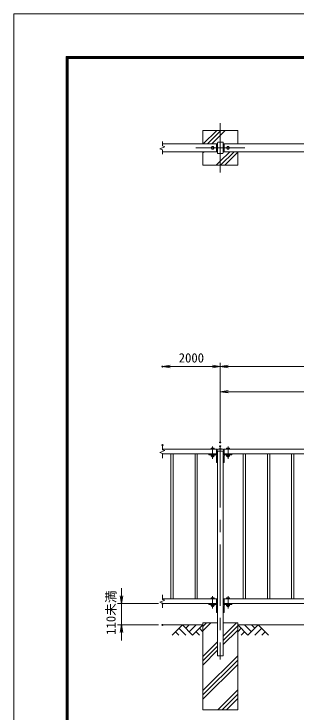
# Model space of a CAD drawing. Units: millimetres, scale not verified. Extents: x -4200 to 4200, y -2970 to 2970.
# Drawn here: x -4200 to -2740, y -645 to 2970 of the extents above; entities that cross this region are included whole.
import ezdxf
from ezdxf.enums import TextEntityAlignment as Align

# ---------------------------------------------------------------- set-up
doc = ezdxf.new("R2010")
doc.units = ezdxf.units.MM
doc.header["$LTSCALE"] = 10
doc.header["$PDMODE"] = 32
doc.header["$PDSIZE"] = 5
doc.linetypes.add('USER1', pattern=[50.8, 31.75, -6.35, 6.35, -6.35])
for name, color, linetype, lineweight in [('0-0_D-BGD', 7, 'Continuous', 18), ('0-1_D-STR4', 7, 'Continuous', 18), ('0-2_D-DCR-HCH', 7, 'Continuous', 13), ('0-3_D-BMK', 2, 'USER1', 13), ('0-5_D-STR-DIM', 7, 'Continuous', 13), ('0-6_0', 7, 'Continuous', 18), ('0-8_D-STR1', 1, 'Continuous', 18), ('0-9_D-STR3', 3, 'Continuous', 13), ('0-B_D-TTL', 7, 'Continuous', 18)]:
    doc.layers.add(name, color=color, linetype=linetype, lineweight=lineweight)
doc.layers.add('0-7_Defpoints', color=253, linetype='Continuous')
doc.styles.add('ＭＳ ゴシック', font='')
doc.styles.get('ＭＳ ゴシック').set_extended_font_data('MS Gothic')

# ---------------------------------------------------------------- blocks, each defined once
blk = doc.blocks.new('_Open')
at = {"layer": '0-6_0'}
blk.add_line((-10, 1.667), (0, 0), dxfattribs=at)
blk.add_lwpolyline([(-10, -1.667), (0, 0), (-10, 0)], dxfattribs=at)

msp = doc.modelspace()

# ---------------------------------------------------------------- linework, layer by layer
at = {"layer": '0-0_D-BGD'}
for p, q in [((-3222.23, -193.38), (-3432.23, -193.38)), ((-1222.23, -193.38), (-3042.23, -193.38))]:
    msp.add_line(p, q, dxfattribs=at)
at = {"layer": '0-1_D-STR4'}
for p, q in [((-3042.23, 2366.26), (-3222.23, 2366.26)), ((-3222.23, 2366.26), (-3222.23, 2296.68)), ((-3042.23, 2366.26), (-3042.23, 2296.68)), ((-3222.23, 2256.68), (-3222.23, 2186.26)), ((-3042.23, 2256.68), (-3042.23, 2186.26)), ((-3042.23, 2186.26), (-3222.23, 2186.26)), ((-3147.73, -183.38), (-3222.23, -183.38)), ((-3222.23, -183.38), (-3222.23, -633.38)), ((-3042.23, -183.38), (-3116.73, -183.38)), ((-3042.23, -183.38), (-3042.23, -633.38)), ((-3042.23, -633.38), (-3222.23, -633.38))]:
    msp.add_line(p, q, dxfattribs=at)
at = {"layer": '0-2_D-DCR-HCH'}
for p, q in [((-3328.66, -193.38), (-3381.87, -246.59)), ((-3346.39, -211.12), (-3310.76, -246.59)), ((-3328.66, -193.38), (-3275.44, -246.59)), ((-3310.92, -211.12), (-3293.18, -193.38)), ((-3293.18, -228.86), (-3257.71, -193.38)), ((-3275.44, -246.59), (-3222.23, -193.38)), ((-3239.97, -211.12), (-3222.23, -228.78)), ((-2989.02, -246.59), (-3042.23, -193.38)), ((-3024.49, -211.12), (-3042.23, -228.78)), ((-2971.28, -228.86), (-3006.76, -193.38)), ((-2935.81, -193.38), (-2989.02, -246.59)), ((-2953.45, -211.21), (-2971.28, -193.38)), ((-2918.07, -211.12), (-2953.71, -246.59)), ((-2935.81, -193.38), (-2882.6, -246.59)), ((-3364.13, -228.86), (-3346.31, -246.59)), ((-3257.71, -228.86), (-3239.89, -246.59)), ((-3006.76, -228.86), (-3024.58, -246.59)), ((-2900.33, -228.86), (-2918.15, -246.59))]:
    msp.add_line(p, q, dxfattribs=at)
at = {"layer": '0-3_D-BMK'}
for p, q in [((-3132.23, 2149.4), (-3132.23, 2403.96)), ((-3004.95, 2276.68), (-3259.51, 2276.68)), ((-3172.23, 729.97), (-3172.23, 667.27)), ((-3132.23, 731.62), (-3132.23, -373.38)), ((-3092.23, 729.97), (-3092.23, 667.27)), ((-3172.23, -45.03), (-3172.23, -107.73)), ((-3092.23, -45.03), (-3092.23, -107.73))]:
    msp.add_line(p, q, dxfattribs=at)
at = {"layer": '0-5_D-STR-DIM'}
for p, q in [((-3419.02, 2281.49), (-3445.45, 2271.87)), ((-3432.23, 2286.3), (-3432.23, 2310.11)), ((-3432.23, 2286.3), (-3419.02, 2281.49)), ((-3445.45, 2271.87), (-3432.23, 2267.06)), ((-3432.23, 2243.26), (-3432.23, 2267.06)), ((-3132.23, 771.62), (-3132.23, 1164.19)), ((-3132.23, 751.62), (-3132.23, 1164.19)), ((-3132.23, 1144.19), (-3432.23, 1144.19)), ((-3132.23, 1144.19), (-1132.23, 1144.19)), ((-3132.23, 751.62), (-3132.23, 1034.09)), ((-3132.23, 1014.09), (-1132.23, 1014.09)), ((-3432.23, 737.55), (-3432.23, 713.74)), ((-3445.45, 699.31), (-3419.02, 708.93)), ((-3432.23, 694.5), (-3445.45, 699.31)), ((-3419.02, 708.93), (-3432.23, 713.74)), ((-3432.23, 694.5), (-3432.23, 670.69)), ((-3643.73, -43.38), (-3643.73, -3.38)), ((-3445.45, -75.69), (-3419.02, -66.07)), ((-3432.23, -37.45), (-3432.23, -61.26)), ((-3419.02, -66.07), (-3432.23, -61.26)), ((-3452.23, -83.38), (-3663.73, -83.38)), ((-3643.73, -83.38), (-3643.73, -193.38)), ((-3432.23, -80.5), (-3445.45, -75.69)), ((-3432.23, -80.5), (-3432.23, -104.31)), ((-3452.23, -193.38), (-3663.73, -193.38)), ((-3643.73, -233.38), (-3643.73, -273.38))]:
    msp.add_line(p, q, dxfattribs=at)
at = {"layer": '0-6_0'}
for p, q in [((-3220.28, 2296.68), (-3150.7, 2366.26)), ((-3043.5, 2296.68), (-3042.23, 2297.95)), ((-3222.23, 2250.53), (-3216.08, 2256.68)), ((-3131.83, 2186.26), (-3061.4, 2256.68)), ((-3109.73, 2186.26), (-3042.23, 2253.76)), ((-3222.23, -224.34), (-3181.27, -183.38)), ((-3222.23, -202.24), (-3203.37, -183.38)), ((-3116.73, -251.42), (-3048.69, -183.38)), ((-3116.73, -273.52), (-3042.23, -199.02)), ((-3116.73, -295.62), (-3042.23, -221.12)), ((-3222.23, -356.92), (-3147.73, -282.42)), ((-3222.23, -379.02), (-3147.73, -304.52)), ((-3222.23, -401.12), (-3147.73, -326.62)), ((-3222.23, -533.7), (-3042.23, -353.7)), ((-3222.23, -555.8), (-3042.23, -375.8)), ((-3222.23, -577.89), (-3042.23, -397.89)), ((-3145.14, -633.38), (-3042.23, -530.48)), ((-3123.04, -633.38), (-3042.23, -552.57)), ((-3100.94, -633.38), (-3042.23, -574.67))]:
    msp.add_line(p, q, dxfattribs=at)
for points in [[(-3198.18, 2296.68), (-3132.23, 2362.63), (-3128.61, 2366.26)], [(-3176.08, 2296.68), (-3132.23, 2340.53), (-3106.51, 2366.26)], [(-3153.93, 2186.26), (-3132.23, 2207.95), (-3083.5, 2256.68)]]:
    msp.add_lwpolyline(points, dxfattribs=at)
at = {"layer": '0-7_Defpoints'}
for p in [(-3432.23, 1144.19), (-3432.23, 737.55), (-3132.23, 751.62), (-3132.23, 731.62), (-3432.23, -83.38), (-3643.73, -193.38), (-3432.23, -193.38)]:
    msp.add_point(p, dxfattribs=at)
at = {"layer": '0-8_D-STR1'}
for p, q in [((-3432.23, 2296.68), (-3152.23, 2296.68)), ((-3152.23, 2296.68), (-3152.23, 2256.68)), ((-3152.23, 2296.68), (-3147.23, 2296.68)), ((-3152.23, 2296.43), (-3151.73, 2296.43)), ((-3150.23, 2294.93), (-3150.23, 2258.43)), ((-3147.23, 2302.08), (-3147.23, 2251.28)), ((-3142.63, 2306.68), (-3121.83, 2306.68)), ((-3117.23, 2251.28), (-3117.23, 2302.08)), ((-3112.23, 2296.68), (-3117.23, 2296.68)), ((-3114.23, 2294.93), (-3114.23, 2258.43)), ((-3112.23, 2296.43), (-3112.73, 2296.43)), ((-3112.23, 2296.68), (-3112.23, 2256.68)), ((-1152.23, 2296.68), (-3112.23, 2296.68)), ((-3432.23, 2256.68), (-3152.23, 2256.68)), ((-3152.23, 2256.93), (-3151.73, 2256.93)), ((-3152.23, 2256.68), (-3147.23, 2256.68)), ((-3142.63, 2246.68), (-3121.83, 2246.68)), ((-3112.23, 2256.68), (-3117.23, 2256.68)), ((-3112.23, 2256.93), (-3112.73, 2256.93)), ((-1152.23, 2256.68), (-3112.23, 2256.68)), ((-3152.23, 716.62), (-3432.23, 716.62)), ((-3152.23, 691.62), (-3432.23, 691.62)), ((-3388.23, 691.62), (-3388.23, -58.38)), ((-3376.23, 691.62), (-3376.23, -58.38)), ((-3263.23, 691.62), (-3263.23, -58.38)), ((-3251.23, 691.62), (-3251.23, -58.38)), ((-3192.23, 691.62), (-3192.23, 687.12)), ((-3192.23, 691.62), (-3156.23, 691.62)), ((-3192.23, 687.12), (-3156.23, 687.12)), ((-3152.23, 716.62), (-3152.23, 691.62)), ((-3151.73, 716.37), (-3152.23, 716.37)), ((-3151.73, 691.87), (-3152.23, 691.87)), ((-3150.23, 714.87), (-3150.23, 693.37)), ((-3148.48, 713.62), (-3148.48, 706.62)), ((-3148.48, 706.62), (-3115.98, 706.62)), ((-3147.23, 706.62), (-3147.23, -353.38)), ((-3132.23, 719.62), (-3145.48, 716.62)), ((-3145.48, 716.62), (-3118.98, 716.62)), ((-3132.23, 719.62), (-3118.98, 716.62)), ((-3117.23, -353.38), (-3117.23, 706.62)), ((-3115.98, 713.62), (-3115.98, 706.62)), ((-3114.23, 693.37), (-3114.23, 714.87)), ((-3112.73, 716.37), (-3112.23, 716.37)), ((-3112.73, 691.87), (-3112.23, 691.87)), ((-1152.23, 716.62), (-3112.23, 716.62)), ((-3112.23, 691.62), (-3112.23, 716.62)), ((-1152.23, 691.62), (-3112.23, 691.62)), ((-3072.23, 691.62), (-3108.23, 691.62)), ((-3072.23, 687.12), (-3108.23, 687.12)), ((-3072.23, 691.62), (-3072.23, 687.12)), ((-3013.23, 691.62), (-3013.23, -58.38)), ((-3001.23, 691.62), (-3001.23, -58.38)), ((-2888.23, 691.62), (-2888.23, -58.38)), ((-2876.23, 691.62), (-2876.23, -58.38)), ((-2763.23, 691.62), (-2763.23, -58.38)), ((-2751.23, 691.62), (-2751.23, -58.38)), ((-3151.73, 682.62), (-3151.73, 646.62)), ((-3112.73, 682.62), (-3112.73, 646.62)), ((-3151.73, 646.62), (-3147.23, 646.62)), ((-3112.73, 646.62), (-3117.23, 646.62)), ((-3152.23, -58.38), (-3432.23, -58.38)), ((-3152.23, -58.38), (-3152.23, -83.38)), ((-3151.73, -58.63), (-3152.23, -58.63)), ((-3150.23, -60.13), (-3150.23, -81.63)), ((-3114.23, -81.63), (-3114.23, -60.13)), ((-3112.73, -58.63), (-3112.23, -58.63)), ((-1152.23, -58.38), (-3112.23, -58.38)), ((-3112.23, -83.38), (-3112.23, -58.38)), ((-3152.23, -83.38), (-3432.23, -83.38)), ((-3192.23, -83.38), (-3192.23, -87.88)), ((-3192.23, -83.38), (-3156.23, -83.38)), ((-3192.23, -87.88), (-3156.23, -87.88)), ((-3151.73, -83.13), (-3152.23, -83.13)), ((-3151.73, -92.38), (-3151.73, -128.38)), ((-3112.73, -83.13), (-3112.23, -83.13)), ((-3112.73, -92.38), (-3112.73, -128.38)), ((-1152.23, -83.38), (-3112.23, -83.38)), ((-3072.23, -83.38), (-3108.23, -83.38)), ((-3072.23, -87.88), (-3108.23, -87.88)), ((-3072.23, -83.38), (-3072.23, -87.88)), ((-3151.73, -128.38), (-3147.23, -128.38)), ((-3112.73, -128.38), (-3117.23, -128.38)), ((-3147.23, -353.38), (-3117.23, -353.38))]:
    msp.add_line(p, q, dxfattribs=at)
for centre, radius, start, end in [((-3151.73, 2294.93), 1.5, 360, 90), ((-3142.63, 2302.08), 4.6, 90.00002, 179.99999), ((-3121.83, 2302.08), 4.6, 0, 90.00002), ((-3112.73, 2294.93), 1.5, 90, 180), ((-3151.73, 2258.43), 1.5, 270, 360), ((-3142.63, 2251.28), 4.6, 179.99999, 270.00002), ((-3121.83, 2251.28), 4.6, 270.00002, 0), ((-3112.73, 2258.43), 1.5, 180, 270), ((-3156.23, 682.62), 9, 0, 90), ((-3156.23, 682.62), 4.5, 0, 90), ((-3151.73, 714.87), 1.5, 0, 90), ((-3151.73, 693.37), 1.5, 270, 0), ((-3145.48, 713.62), 3, 90, 180), ((-3118.98, 713.62), 3, 0, 90), ((-3108.23, 682.62), 9, 90, 180), ((-3112.73, 714.87), 1.5, 90, 180), ((-3112.73, 693.37), 1.5, 180, 270), ((-3108.23, 682.62), 4.5, 90, 180), ((-3151.73, -60.13), 1.5, 0, 90), ((-3112.73, -60.13), 1.5, 90, 180), ((-3156.23, -92.38), 9, 0, 90), ((-3156.23, -92.38), 4.5, 0, 90), ((-3151.73, -81.63), 1.5, 270, 0), ((-3108.23, -92.38), 9, 90, 180), ((-3112.73, -81.63), 1.5, 180, 270), ((-3108.23, -92.38), 4.5, 90, 180)]:
    msp.add_arc(centre, radius, start, end, dxfattribs=at)
at = {"layer": '0-9_D-STR3'}
for p, q in [((-3179.73, 2276.69), (-3175.99, 2283.17)), ((-3084.73, 2276.69), (-3088.47, 2283.17)), ((-3168.47, 2270.19), (-3164.73, 2276.67)), ((-3095.99, 2270.19), (-3099.73, 2276.67)), ((-3179.73, 721.54), (-3178.72, 722.12)), ((-3179.73, 716.62), (-3179.73, 721.54)), ((-3179.73, 716.62), (-3164.73, 716.62)), ((-3179.73, 687.12), (-3179.73, 681.2)), ((-3164.73, 687.12), (-3179.73, 687.12)), ((-3178.72, 722.12), (-3165.74, 722.12)), ((-3175.97, 716.62), (-3175.97, 721.54)), ((-3175.97, 687.12), (-3175.97, 681.2)), ((-3168.49, 716.62), (-3168.49, 721.54)), ((-3168.49, 687.12), (-3168.49, 681.2)), ((-3164.73, 721.54), (-3165.74, 722.12)), ((-3164.73, 716.62), (-3164.73, 721.54)), ((-3164.73, 687.12), (-3164.73, 681.2)), ((-3099.73, 721.54), (-3098.72, 722.12)), ((-3099.73, 716.62), (-3099.73, 721.54)), ((-3084.73, 716.62), (-3099.73, 716.62)), ((-3099.73, 687.12), (-3099.73, 681.2)), ((-3099.73, 687.12), (-3084.73, 687.12)), ((-3085.74, 722.12), (-3098.72, 722.12)), ((-3095.97, 716.62), (-3095.97, 721.54)), ((-3095.97, 687.12), (-3095.97, 681.2)), ((-3088.49, 716.62), (-3088.49, 721.54)), ((-3088.49, 687.12), (-3088.49, 681.2)), ((-3084.73, 721.54), (-3085.74, 722.12)), ((-3084.73, 716.62), (-3084.73, 721.54)), ((-3084.73, 687.12), (-3084.73, 681.2)), ((-3179.73, 681.2), (-3178.72, 680.62)), ((-3165.74, 680.62), (-3178.72, 680.62)), ((-3164.73, 681.2), (-3165.74, 680.62)), ((-3099.73, 681.2), (-3098.72, 680.62)), ((-3098.72, 680.62), (-3085.74, 680.62)), ((-3084.73, 681.2), (-3085.74, 680.62)), ((-3179.73, -53.46), (-3178.72, -52.88)), ((-3179.73, -58.38), (-3179.73, -53.46)), ((-3179.73, -58.38), (-3164.73, -58.38)), ((-3178.72, -52.88), (-3165.74, -52.88)), ((-3175.97, -58.38), (-3175.97, -53.46)), ((-3168.49, -58.38), (-3168.49, -53.46)), ((-3164.73, -53.46), (-3165.74, -52.88)), ((-3164.73, -58.38), (-3164.73, -53.46)), ((-3099.73, -53.46), (-3098.72, -52.88)), ((-3099.73, -58.38), (-3099.73, -53.46)), ((-3084.73, -58.38), (-3099.73, -58.38)), ((-3085.74, -52.88), (-3098.72, -52.88)), ((-3095.97, -58.38), (-3095.97, -53.46)), ((-3088.49, -58.38), (-3088.49, -53.46)), ((-3084.73, -53.46), (-3085.74, -52.88)), ((-3084.73, -58.38), (-3084.73, -53.46)), ((-3179.73, -87.88), (-3179.73, -93.8)), ((-3164.73, -87.88), (-3179.73, -87.88)), ((-3179.73, -93.8), (-3178.72, -94.38)), ((-3165.74, -94.38), (-3178.72, -94.38)), ((-3175.97, -87.88), (-3175.97, -93.8)), ((-3168.49, -87.88), (-3168.49, -93.8)), ((-3164.73, -93.8), (-3165.74, -94.38)), ((-3164.73, -87.88), (-3164.73, -93.8)), ((-3099.73, -87.88), (-3099.73, -93.8)), ((-3099.73, -87.88), (-3084.73, -87.88)), ((-3099.73, -93.8), (-3098.72, -94.38)), ((-3098.72, -94.38), (-3085.74, -94.38)), ((-3095.97, -87.88), (-3095.97, -93.8)), ((-3088.49, -87.88), (-3088.49, -93.8)), ((-3084.73, -93.8), (-3085.74, -94.38)), ((-3084.73, -87.88), (-3084.73, -93.8))]:
    msp.add_line(p, q, dxfattribs=at)
for points in [[(-3175.99, 2283.17), (-3168.48, 2283.18), (-3164.73, 2276.67)], [(-3088.47, 2283.17), (-3095.98, 2283.18), (-3099.73, 2276.67)], [(-3179.73, 2276.69), (-3175.98, 2270.19), (-3168.47, 2270.19)], [(-3084.73, 2276.69), (-3088.48, 2270.19), (-3095.99, 2270.19)]]:
    msp.add_lwpolyline(points, dxfattribs=at)
for centre in [(-3172.23, 2276.68), (-3092.23, 2276.68)]:
    msp.add_circle(centre, 6.49, dxfattribs=at)
for centre, radius, start, end in [((-3178.96, 714.22), 7.9, 67.81236, 88.31726), ((-3172.23, 709.79), 12.33, 72.33186, 107.66814), ((-3165.51, 714.22), 7.9, 91.68274, 112.18764), ((-3098.96, 714.22), 7.9, 67.81236, 88.31726), ((-3092.23, 709.79), 12.33, 72.33186, 107.66814), ((-3085.51, 714.22), 7.9, 91.68274, 112.18764), ((-3178.96, 688.51), 7.9, 271.68274, 292.18764), ((-3172.23, 681.13), 6.51, 184.51776, 355.48224), ((-3172.23, 692.95), 12.33, 252.33186, 287.66814), ((-3165.51, 688.51), 7.9, 247.81236, 268.31726), ((-3098.96, 688.51), 7.9, 271.68274, 292.18764), ((-3092.23, 681.13), 6.51, 184.51776, 355.48224), ((-3092.23, 692.95), 12.33, 252.33186, 287.66814), ((-3085.51, 688.51), 7.9, 247.81236, 268.31726), ((-3178.96, -60.78), 7.9, 67.81236, 88.31726), ((-3172.23, -65.21), 12.33, 72.33186, 107.66814), ((-3165.51, -60.78), 7.9, 91.68274, 112.18764), ((-3098.96, -60.78), 7.9, 67.81236, 88.31726), ((-3092.23, -65.21), 12.33, 72.33186, 107.66814), ((-3085.51, -60.78), 7.9, 91.68274, 112.18764), ((-3178.96, -86.49), 7.9, 271.68274, 292.18764), ((-3172.23, -93.87), 6.51, 184.51776, 355.48224), ((-3172.23, -82.05), 12.33, 252.33186, 287.66814), ((-3165.51, -86.49), 7.9, 247.81236, 268.31726), ((-3098.96, -86.49), 7.9, 271.68274, 292.18764), ((-3092.23, -93.87), 6.51, 184.51776, 355.48224), ((-3092.23, -82.05), 12.33, 252.33186, 287.66814), ((-3085.51, -86.49), 7.9, 247.81236, 268.31726)]:
    msp.add_arc(centre, radius, start, end, dxfattribs=at)
at = {"layer": '0-B_D-TTL'}
for points in [[(-4200.18, -2970.05), (4199.82, -2970.05), (4199.82, 2969.95), (-4200.18, 2969.95)], [(-3930.18, 2749.95), (3929.82, 2749.95), (3929.82, -2750.05), (-3930.18, -2750.05)], [(-3927.68, 2747.45), (3927.32, 2747.45), (3927.32, -2747.55), (-3927.68, -2747.55)], [(-3925.18, 2744.95), (3924.82, 2744.95), (3924.82, -2745.05), (-3925.18, -2745.05)], [(-3922.68, 2742.45), (3922.32, 2742.45), (3922.32, -2742.55), (-3922.68, -2742.55)], [(-3920.18, 2739.95), (3919.82, 2739.95), (3919.82, -2740.05), (-3920.18, -2740.05)]]:
    msp.add_lwpolyline(points, close=True, dxfattribs=at)

# ---------------------------------------------------------------- block references
at = {"layer": '0-5_D-STR-DIM', "xscale": 4, "yscale": 4}
for p, rotation in [((-3432.23, 1144.19), 180), ((-3132.23, 1144.19), 180), ((-3132.23, 1014.09), 180), ((-3643.73, -83.38), 270), ((-3643.73, -193.38), 90)]:
    msp.add_blockref('_Open', p, dxfattribs=dict(at, rotation=rotation))
msp.add_blockref('_Open', (-3132.23, 1144.19), dxfattribs=at)

# ---------------------------------------------------------------- texts
at = {"layer": '0-5_D-STR-DIM', "style": 'ＭＳ ゴシック'}
msp.add_text('2000', height=48.09, dxfattribs=at).set_placement((-3347.5, 1150.94), align=Align.BOTTOM_LEFT)
msp.add_text('110未満', height=48.09, rotation=90, dxfattribs=at).set_placement((-3660.01, -244.69), align=Align.BOTTOM_LEFT)

doc.saveas('drawing.dxf')
